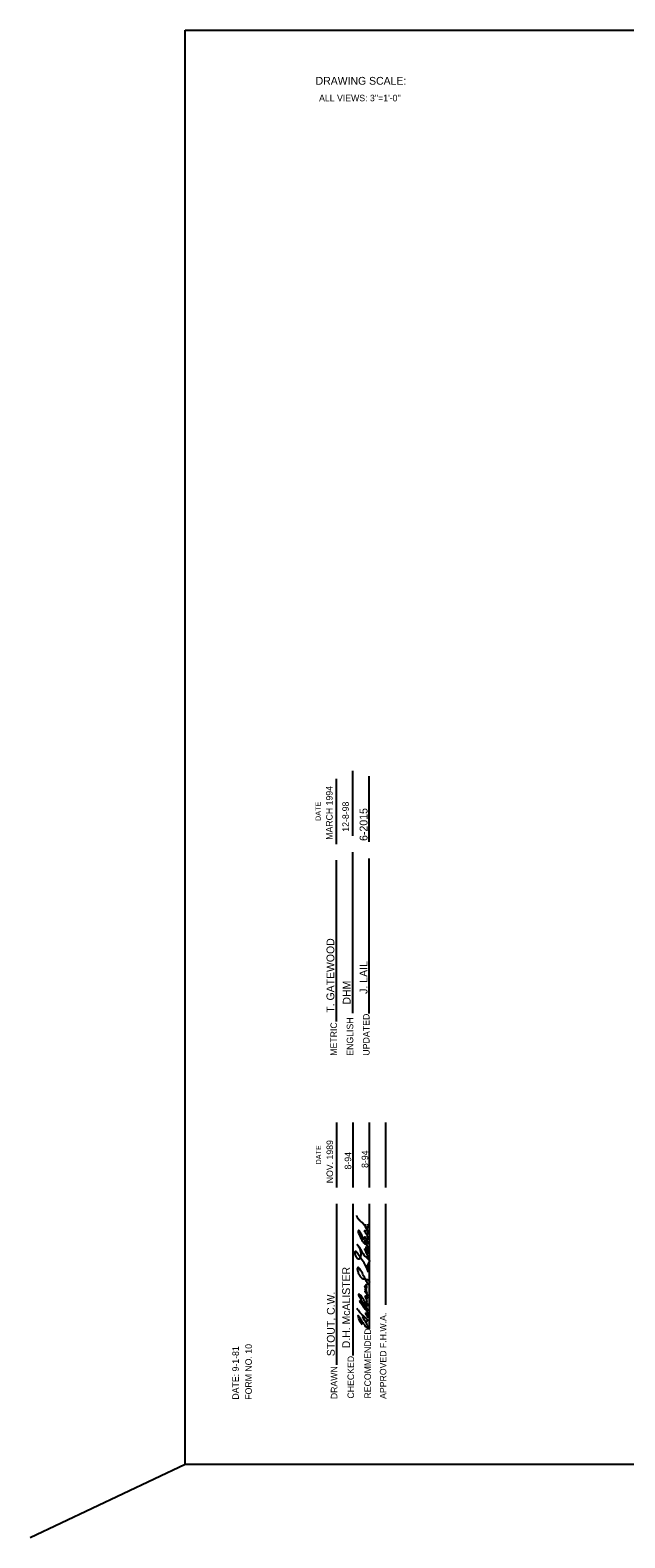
# Model space of a CAD drawing. Extents: x 997.6 to 1036.5, y 998.9 to 1022.4.
# Drawn here: x 997.62 to 1006.75, y 998.88 to 1022 of the extents above; entities that cross this region are included whole.
import ezdxf

# ---------------------------------------------------------------- set-up
doc = ezdxf.new("R2010")
doc.units = 0
for name, color, linetype in [('Level 1', 7, 'Continuous'), ('Level 10', 7, 'Continuous'), ('Level 14', 7, 'Continuous'), ('Level 15', 7, 'Continuous'), ('SB_PL_INFOSTD_PT', 7, 'Continuous')]:
    doc.layers.add(name, color=color, linetype=linetype)

msp = doc.modelspace()

# ---------------------------------------------------------------- linework, layer by layer
at = {"layer": 'Level 1'}
for points in [[(1002.814, 1003.162), (1002.784, 1003.25), (1002.754, 1003.303), (1002.768, 1003.272), (1002.785, 1003.243), (1002.802, 1003.236), (1002.802, 1003.272), (1002.782, 1003.32), (1002.773, 1003.334), (1002.775, 1003.317), (1002.788, 1003.301), (1002.801, 1003.299), (1002.804, 1003.317), (1002.794, 1003.359), (1002.751, 1003.446), (1002.747, 1003.453), (1002.69, 1003.557), (1002.674, 1003.583), (1002.666, 1003.591), (1002.656, 1003.582), (1002.663, 1003.548), (1002.714, 1003.441), (1002.752, 1003.391), (1002.772, 1003.378), (1002.787, 1003.377), (1002.801, 1003.383), (1002.801, 1003.41), (1002.782, 1003.454), (1002.761, 1003.492), (1002.782, 1003.458), (1002.801, 1003.453), (1002.806, 1003.463), (1002.796, 1003.508), (1002.778, 1003.542), (1002.758, 1003.574), (1002.758, 1003.588), (1002.772, 1003.588), (1002.764, 1003.575), (1002.77, 1003.55), (1002.777, 1003.539), (1002.798, 1003.531), (1002.81, 1003.547), (1002.806, 1003.577), (1002.777, 1003.631), (1002.693, 1003.732), (1002.689, 1003.735), (1002.649, 1003.782), (1002.639, 1003.805), (1002.638, 1003.821)], [(1002.76, 1003.686), (1002.77, 1003.633), (1002.781, 1003.623), (1002.794, 1003.624), (1002.802, 1003.64), (1002.799, 1003.687)], [(1002.817, 1002.951), (1002.77, 1003.05), (1002.72, 1003.136), (1002.652, 1003.229), (1002.613, 1003.268), (1002.605, 1003.263), (1002.603, 1003.24), (1002.622, 1003.191), (1002.636, 1003.168), (1002.651, 1003.158), (1002.672, 1003.157), (1002.687, 1003.166), (1002.7, 1003.217), (1002.699, 1003.257), (1002.687, 1003.306), (1002.686, 1003.312), (1002.668, 1003.344), (1002.642, 1003.369), (1002.655, 1003.352), (1002.715, 1003.26), (1002.779, 1003.178), (1002.828, 1003.119), (1002.818, 1003.092), (1002.799, 1003.059), (1002.803, 1003.001), (1002.816, 1002.949)], [(1002.802, 1002.751), (1002.794, 1002.79), (1002.776, 1002.827), (1002.73, 1002.915), (1002.684, 1002.995), (1002.652, 1003.02), (1002.643, 1002.999), (1002.648, 1002.976), (1002.663, 1002.923), (1002.689, 1002.885), (1002.723, 1002.853), (1002.775, 1002.842), (1002.811, 1002.827), (1002.827, 1002.792), (1002.819, 1002.783), (1002.815, 1002.779), (1002.808, 1002.751)], [(1002.807, 1002.248), (1002.787, 1002.299), (1002.774, 1002.317), (1002.77, 1002.319), (1002.794, 1002.285), (1002.803, 1002.291), (1002.803, 1002.31), (1002.777, 1002.383), (1002.729, 1002.46), (1002.686, 1002.505), (1002.681, 1002.507), (1002.68, 1002.498), (1002.688, 1002.484), (1002.756, 1002.398), (1002.781, 1002.369), (1002.799, 1002.364), (1002.793, 1002.398), (1002.791, 1002.404), (1002.76, 1002.485), (1002.719, 1002.565), (1002.673, 1002.611), (1002.666, 1002.612), (1002.661, 1002.606), (1002.668, 1002.587), (1002.712, 1002.502), (1002.761, 1002.446), (1002.786, 1002.431), (1002.795, 1002.432), (1002.799, 1002.436), (1002.792, 1002.474), (1002.778, 1002.504), (1002.778, 1002.5), (1002.788, 1002.489), (1002.792, 1002.502), (1002.777, 1002.547), (1002.765, 1002.581), (1002.786, 1002.539), (1002.796, 1002.544), (1002.792, 1002.574), (1002.784, 1002.584), (1002.775, 1002.589), (1002.792, 1002.572), (1002.798, 1002.598), (1002.763, 1002.647), (1002.76, 1002.656), (1002.77, 1002.658), (1002.792, 1002.634), (1002.783, 1002.662), (1002.781, 1002.667), (1002.766, 1002.689), (1002.785, 1002.673), (1002.775, 1002.698), (1002.759, 1002.734), (1002.773, 1002.71), (1002.786, 1002.706), (1002.791, 1002.715), (1002.782, 1002.74), (1002.765, 1002.756)], [(1002.717, 1002.142), (1002.676, 1002.213), (1002.656, 1002.287), (1002.696, 1002.22), (1002.752, 1002.141), (1002.792, 1002.099), (1002.81, 1002.095), (1002.805, 1002.119), (1002.767, 1002.191), (1002.724, 1002.261), (1002.749, 1002.217), (1002.783, 1002.196), (1002.797, 1002.2), (1002.788, 1002.228), (1002.763, 1002.257), (1002.759, 1002.261), (1002.683, 1002.331), (1002.638, 1002.394)]]:
    msp.add_spline(points, degree=3, dxfattribs=at)
at = {"layer": 'Level 10'}
for p, q in [((1002.575, 1009.641), (1002.575, 1010.641)), ((1002.325, 1009.517), (1002.325, 1010.517)), ((1002.325, 1006.797), (1002.325, 1009.267)), ((1002.575, 1006.921), (1002.575, 1009.391)), ((1002.331, 1004.248), (1002.331, 1005.248)), ((1002.581, 1004.248), (1002.581, 1005.248)), ((1002.831, 1004.248), (1002.831, 1005.248)), ((1003.081, 1004.248), (1003.081, 1005.248)), ((1002.331, 1001.528), (1002.331, 1003.998)), ((1002.581, 1001.673), (1002.581, 1003.998)), ((1002.831, 1002.081), (1002.831, 1003.998)), ((1003.081, 1002.448), (1003.081, 1003.998))]:
    msp.add_line(p, q, dxfattribs=at)
at = {"layer": 'Level 14'}
for p, q in [((1000, 1000), (1000, 1022)), ((1000, 1022), (1036, 1022)), ((1000, 1000), (997.624, 998.875)), ((1036, 1000), (1000, 1000))]:
    msp.add_line(p, q, dxfattribs=at)
at = {"layer": 'Level 15'}
for p, q in [((1002.825, 1009.549), (1002.825, 1010.559)), ((1002.825, 1006.918), (1002.825, 1009.297))]:
    msp.add_line(p, q, dxfattribs=at)

# ---------------------------------------------------------------- texts
at = {"layer": 'Level 1'}
for s, height, rotation, p in [('MARCH 1994', 0.1, 90, (1002.264, 1009.582)), ('12-8-98', 0.1, 90, (1002.514, 1009.706)), ('T. GATEWOOD', 0.12, 90, (1002.291, 1006.93)), ('DHM', 0.12, 90, (1002.541, 1007.055)), ('NOV. 1989', 0.1, 90, (1002.271, 1004.314)), ('8-94', 0.1, 90, (1002.55, 1004.525)), ('8-94', 0.1, 90, (1002.81, 1004.549)), ('.', 0.0515, 269.9999, (1002.656, 1003.609)), ('D.H. McALISTER', 0.12, 90, (1002.532, 1001.783)), ('.', 0.0515, 269.9999, (1002.769, 1002.862)), ('STOUT, C.W.', 0.12, 90, (1002.297, 1001.662)), ('.', 0.0515, 269.9999, (1002.691, 1002.577)), ('.', 0.0515, 269.9999, (1002.671, 1002.381))]:
    msp.add_text(s, height=height, rotation=rotation, dxfattribs=at).set_placement(p)
at = {"layer": 'Level 10'}
for s, height, p in [('DATE', 0.08, (1002.082, 1009.871)), ('METRIC', 0.1, (1002.331, 1006.27)), ('ENGLISH', 0.1, (1002.581, 1006.27)), ('DATE', 0.08, (1002.088, 1004.602)), ('APPROVED F.H.W.A.', 0.1, (1003.089, 1001.006)), ('RECOMMENDED', 0.1, (1002.852, 1001.012)), ('DATE: 9-1-81', 0.1, (1000.826, 1000.996)), ('FORM NO. 10', 0.1, (1001.025, 1000.994)), ('CHECKED', 0.1, (1002.593, 1001.012)), ('DRAWN', 0.1, (1002.337, 1001.002))]:
    msp.add_text(s, height=height, rotation=90, dxfattribs=at).set_placement(p)
at = {"layer": 'Level 15'}
for s, height, p in [('DRAWING SCALE:', 0.12, (1002.004, 1021.163)), ("ALL VIEWS: 3''=1'-0''", 0.1, (1002.057, 1020.909))]:
    msp.add_text(s, height=height, dxfattribs=at).set_placement(p)
for s, height, p in [('6-2015', 0.1212, (1002.8, 1009.564)), ('J. LAIL', 0.1212, (1002.799, 1007.218)), ('UPDATED', 0.101, (1002.831, 1006.27))]:
    msp.add_text(s, height=height, rotation=90, dxfattribs=at).set_placement(p)
at = {"layer": 'SB_PL_INFOSTD_PT'}
msp.add_text('CELL:SP', height=0.0005, dxfattribs=at).set_placement((1000.001, 999.999))

doc.saveas('drawing.dxf')
